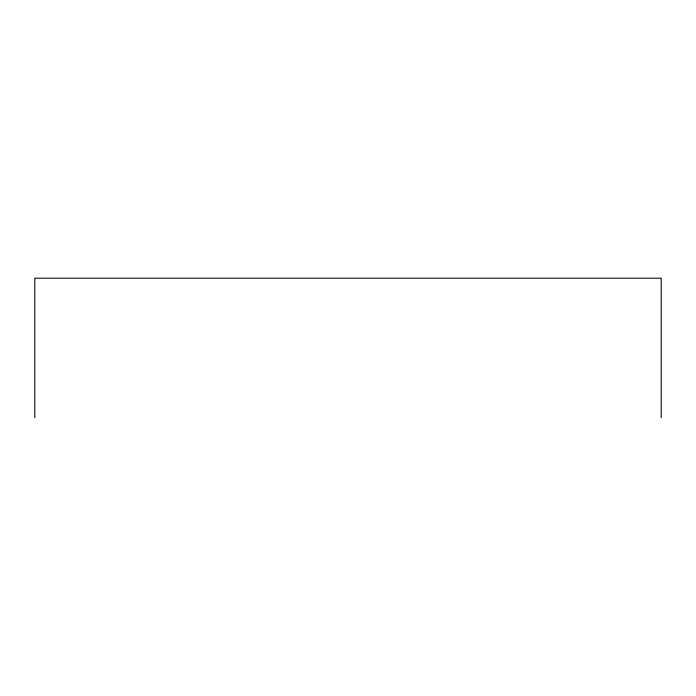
<?xml version="1.0" encoding="UTF-8"?>
<svg xmlns="http://www.w3.org/2000/svg" width="696" height="696" viewBox="0 0 696 696"><rect width="100%" height="100%" fill="white"/><g stroke="black" fill="none" stroke-linecap="round" stroke-linejoin="round"><path stroke-width="1.04" d="M661.2 417.8L661.2 278.2L34.8 278.2L34.8 417.8"/></g></svg>
